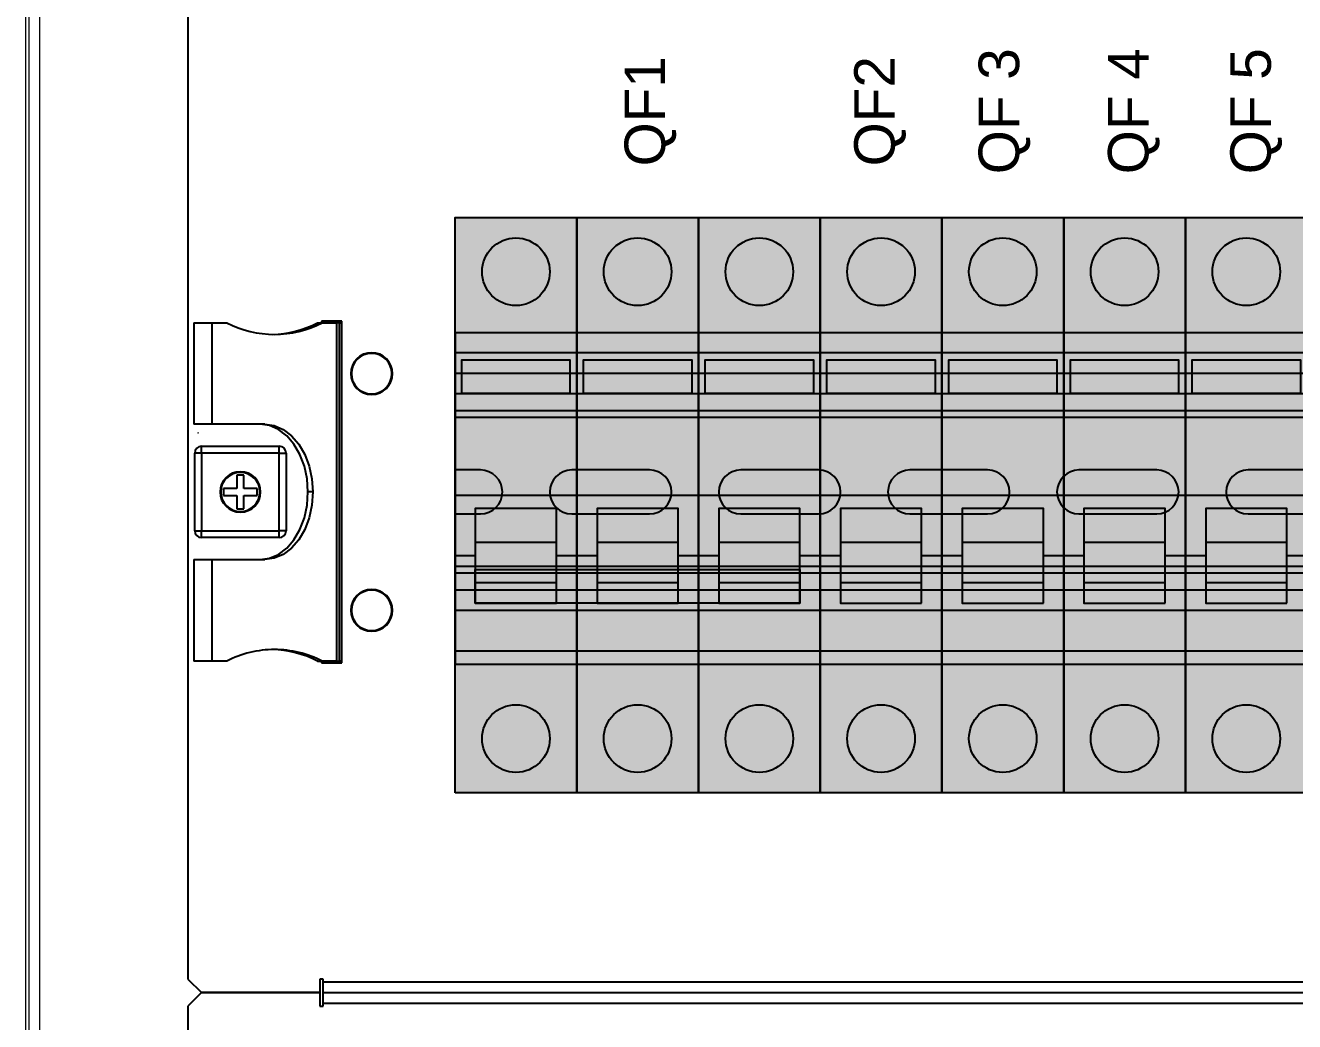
# Model space of a CAD drawing. Header units: millimetres. Extents: x -559267 to 5835, y 0 to 209897.
# Drawn here: x 1472 to 1659.7, y 3456.3 to 3603.6 of the extents above; entities that cross this region are included whole.
import ezdxf
from ezdxf.enums import TextEntityAlignment as Align

# ---------------------------------------------------------------- set-up
doc = ezdxf.new("R2010")
doc.units = ezdxf.units.MM
doc.linetypes.add('L000000000000000000', pattern=[0])
doc.layers.add('CODEX_LABELS', color=1, linetype='Continuous')
doc.layers.add('devices', color=7, linetype='Continuous')
doc.styles.get("Standard").update_dxf_attribs({"font": 'arial.ttf'})

# ---------------------------------------------------------------- blocks, each defined once
blk = doc.blocks.new('A$C33a7f11e')
at = {"color": 7, "linetype": 'Continuous', "lineweight": 25}
for p, q in [((2, 148), (0, 146)), ((19.5, 148), (2, 148)), ((19.5, 148), (19.5, 146)), ((20, 146.4), (20, 148)), ((20, 148), (330, 148)), ((20, 146), (20, 146.4)), ((330, 146.4), (20, 146.4)), ((0, 146), (0, 2)), ((19.5, 146), (20, 146)), ((0.87, 99), (0.87, 84)), ((0.87, 99), (3.6, 99)), ((3.6, 84), (3.6, 99)), ((3.6, 99), (5.73, 99)), ((19.16, 99), (19.87, 99)), ((19.75, 99.25), (19.75, 99)), ((22.75, 99.25), (19.75, 99.25)), ((19.87, 99), (21.99, 99)), ((21.99, 99), (21.99, 49)), ((22.41, 99), (21.99, 99)), ((22.41, 49), (22.41, 99)), ((22.41, 99), (22.75, 99)), ((22.75, 48.75), (22.75, 99.25)), ((39.5, 97.5), (39.5, 50.5)), ((310.5, 97.5), (39.5, 97.5)), ((24.17, 91.5), (24.07, 91.5)), ((30.16, 91.5), (30.25, 91.5)), ((310.5, 91.5), (39.5, 91.5)), ((310.5, 86), (39.5, 86)), ((3.6, 84), (0.87, 84)), ((1.5, 82.73), (1.46, 82.71)), ((1.5, 82.76), (1.5, 82.73)), ((1.54, 82.71), (1.5, 82.73)), ((11.38, 84), (3.6, 84)), ((13.96, 82.71), (14, 82.73)), ((14, 82.76), (14, 82.73)), ((14, 82.73), (14.04, 82.71)), ((2, 79.75), (2, 80.75)), ((2, 80.75), (13.5, 80.75)), ((13.5, 79.75), (13.5, 80.75)), ((1, 68.25), (1, 79.75)), ((2, 79.75), (1, 79.75)), ((2, 79.75), (2, 68.25)), ((13.5, 79.75), (2, 79.75)), ((13.5, 79.75), (14.5, 79.75)), ((13.5, 68.25), (13.5, 79.75)), ((14.5, 79.75), (14.5, 68.25)), ((43.25, 77.25), (39.5, 77.25)), ((68.25, 77.25), (56.75, 77.25)), ((93.25, 77.25), (81.75, 77.25)), ((118.25, 77.25), (106.75, 77.25)), ((143.25, 77.25), (131.75, 77.25)), ((168.25, 77.25), (156.75, 77.25)), ((8.25, 76.5), (7.25, 76.5)), ((7.25, 76.5), (7.25, 74.5)), ((8.25, 74.5), (8.25, 76.5)), ((7.25, 74.5), (5.25, 74.5)), ((5.25, 74.5), (5.25, 73.5)), ((5.25, 73.5), (7.25, 73.5)), ((7.25, 73.5), (7.25, 71.5)), ((10.25, 74.5), (8.25, 74.5)), ((8.25, 71.5), (8.25, 73.5)), ((8.25, 73.5), (10.25, 73.5)), ((10.25, 73.5), (10.25, 74.5)), ((18.45, 74), (17.75, 74)), ((7.25, 71.5), (8.25, 71.5)), ((39.5, 70.75), (43.25, 70.75)), ((56.75, 70.75), (68.25, 70.75)), ((81.75, 70.75), (93.25, 70.75)), ((106.75, 70.75), (118.25, 70.75)), ((131.75, 70.75), (143.25, 70.75)), ((156.75, 70.75), (168.25, 70.75)), ((1, 68.25), (2, 68.25)), ((2, 67.25), (2, 68.25)), ((2, 68.25), (13.5, 68.25)), ((13.5, 67.25), (13.5, 68.25)), ((14.5, 68.25), (13.5, 68.25)), ((13.5, 67.25), (2, 67.25)), ((0.87, 64), (0.87, 49)), ((0.87, 64), (3.6, 64)), ((3.6, 49), (3.6, 64)), ((3.6, 64), (11.38, 64)), ((310.5, 62), (39.5, 62)), ((24.17, 56.5), (24.07, 56.5)), ((30.16, 56.5), (30.25, 56.5)), ((310.5, 56.5), (39.5, 56.5)), ((3.6, 49), (0.87, 49)), ((5.73, 49), (3.6, 49)), ((19.16, 49), (19.87, 49)), ((19.75, 49), (19.75, 48.75)), ((21.99, 49), (19.87, 49)), ((21.99, 49), (22.41, 49)), ((22.75, 49), (22.41, 49)), ((39.5, 50.5), (310.5, 50.5)), ((19.75, 48.75), (22.75, 48.75)), ((0, 2), (2, 0)), ((20, 2), (19.5, 2)), ((19.5, 2), (19.5, 0)), ((20, 1.6), (20, 2)), ((2, 0), (19.5, 0)), ((20, 0), (20, 1.6)), ((20, 1.6), (330, 1.6)), ((20, 0), (330, 0))]:
    blk.add_line(p, q, dxfattribs=at)
at = {"color": 8, "linetype": 'Continuous', "lineweight": 25}
for p, q in [((310.5, 88.5), (39.5, 88.5)), ((310.5, 85), (39.5, 85)), ((310.5, 63), (39.5, 63)), ((310.5, 59.5), (39.5, 59.5))]:
    blk.add_line(p, q, dxfattribs=at)
at = {"color": 7, "linetype": 'Continuous', "lineweight": 25, "flags": 128}
for points in [[(17.75, 74), (17.61, 75.95), (17.21, 77.83), (16.55, 79.56), (15.67, 81.07), (14.6, 82.31), (13.38, 83.24), (12.05, 83.81), (10.67, 84)], [(11.38, 84), (12.76, 83.81), (14.09, 83.24), (15.31, 82.31), (16.38, 81.07), (17.26, 79.56), (17.91, 77.83), (18.32, 75.95), (18.45, 74)], [(10.67, 64), (12.05, 64.19), (13.38, 64.76), (14.6, 65.69), (15.67, 66.93), (16.55, 68.44), (17.21, 70.17), (17.61, 72.05), (17.75, 74)], [(18.45, 74), (18.32, 72.05), (17.91, 70.17), (17.26, 68.44), (16.38, 66.93), (15.31, 65.69), (14.09, 64.76), (12.76, 64.19), (11.38, 64)]]:
    blk.add_lwpolyline(points, dxfattribs=at)
at = {"color": 7, "linetype": 'Continuous', "lineweight": 25}
for centre, radius, start, end in [((12.8, 112.79), 15.49, 242.8446, 297.1554), ((12, 113.08), 15.8, 271.6184, 296.9703), ((27.16, 91.5), 3.09, 0, 180), ((27.16, 91.5), 2.99, 0, 180), ((27.16, 91.5), 3.09, 180, 0), ((27.16, 91.5), 2.99, 180, 0), ((2, 79.75), 1, 90, 180), ((13.5, 79.75), 1, 0, 90), ((7.75, 74), 3, 0, 180), ((43.25, 74), 3.25, 0, 90), ((56.75, 74), 3.25, 90, 270), ((68.25, 74), 3.25, 0, 90), ((81.75, 74), 3.25, 90, 270), ((93.25, 74), 3.25, 0, 90), ((106.75, 74), 3.25, 90, 270), ((118.25, 74), 3.25, 0, 90), ((131.75, 74), 3.25, 90, 270), ((143.25, 74), 3.25, 0, 90), ((156.75, 74), 3.25, 90, 270), ((7.75, 74), 2.9, 0, 180), ((7.75, 74), 3, 180, 0), ((7.75, 74), 2.9, 180, 0), ((43.25, 74), 3.25, 270, 0), ((68.25, 74), 3.25, 270, 0), ((93.25, 74), 3.25, 270, 0), ((118.25, 74), 3.25, 270, 0), ((143.25, 74), 3.25, 270, 0), ((2, 68.25), 1, 180, 270), ((13.5, 68.25), 1, 270, 0), ((27.16, 56.5), 3.09, 0, 180), ((27.16, 56.5), 2.99, 0, 180), ((27.16, 56.5), 3.09, 180, 0), ((27.16, 56.5), 2.99, 180, 0), ((12.88, 34.95), 15.76, 90.2938, 116.9834), ((12, 34.92), 15.8, 63.0301, 88.3813), ((12.72, 34.95), 15.76, 63.0166, 89.7062)]:
    blk.add_arc(centre, radius, start, end, dxfattribs=at)
blk = doc.blocks.new('*U206')
blk.add_blockref('A$C33a7f11e', (-12, 536.23))
blk = doc.blocks.new('*U249')
at = {"true_color": 0xffffff}
h = blk.add_hatch(color=7, dxfattribs=at)
h.paths.add_polyline_path([(36, -19), (36, 66), (54, 66), (54, -19)])
h.paths.add_polyline_path([(18, -19), (18, 66), (36, 66), (36, -19)])
h.paths.add_polyline_path([(0, -19), (0, 66), (18, 66), (18, -19)])
at = {"color": 7, "linetype": 'L000000000000000000'}
for p, q in [((0, 25), (18, 25)), ((18, 25), (36, 25)), ((18, 25), (36, 25)), ((36, 25), (54, 25)), ((15, 18), (3, 18)), ((33, 18), (21, 18)), ((51, 18), (39, 18)), ((3, 16), (0, 16)), ((18, 16), (15, 16)), ((21, 16), (18, 16)), ((36, 16), (33, 16)), ((36, 16), (33, 16)), ((39, 16), (36, 16)), ((54, 16), (51, 16))]:
    blk.add_line(p, q, dxfattribs=at)
at = {"color": 7, "linetype": 'Continuous'}
for points in [[(0, -19), (0, 66), (18, 66), (18, -19)], [(18, -19), (18, 66), (36, 66), (36, -19)], [(36, -19), (36, 66), (54, 66), (54, -19)], [(18, 0), (18, 46), (0, 46), (0, 0)], [(36, 0), (36, 46), (18, 46), (18, 0)], [(54, 0), (54, 46), (36, 46), (36, 0)], [(1, 40), (1, 45), (17, 45), (17, 40)], [(19, 40), (19, 45), (35, 45), (35, 40)], [(37, 40), (37, 45), (53, 45), (53, 40)], [(51, 14), (51, 9), (3, 9), (3, 14)]]:
    blk.add_lwpolyline(points, close=True, dxfattribs=at)
at = {"color": 7, "linetype": 'L000000000000000000'}
for points in [[(15, 9), (15, 23), (3, 23), (3, 9)], [(33, 9), (33, 23), (21, 23), (21, 9)], [(51, 9), (51, 23), (39, 23), (39, 9)], [(15, 9), (15, 12), (3, 12), (3, 9)], [(33, 9), (33, 12), (21, 12), (21, 9)], [(51, 9), (51, 12), (39, 12), (39, 9)]]:
    blk.add_lwpolyline(points, close=True, dxfattribs=at)
at = {"color": 7, "linetype": 'Continuous'}
for points in [[(18, 1), (18, 12)], [(18, 1), (18, 12)], [(18, 1), (18, 12)], [(18, 1), (18, 12)], [(36, 1), (36, 12), (36, 12)], [(36, 1), (36, 12), (36, 12)], [(36, 1), (36, 12), (36, 12)], [(36, 1), (36, 12), (36, 12)]]:
    blk.add_lwpolyline(points, dxfattribs=at)
for centre in [(9, 58), (27, 58), (45, 58), (9, -11), (27, -11), (45, -11)]:
    blk.add_circle(centre, 5, dxfattribs=at)
blk.add_solid([(51, 14), (51, 9), (3, 14), (3, 9)], dxfattribs=at)
at = {"color": 7, "linetype": 'L000000000000000000'}
for points in [[(15, 9), (15, 12), (3, 9), (3, 12)], [(33, 9), (33, 12), (21, 9), (21, 12)], [(51, 9), (51, 12), (39, 9), (39, 12)]]:
    blk.add_solid(points, dxfattribs=at)
blk = doc.blocks.new('S201')
at = {"true_color": 0xffffff}
blk.add_hatch(color=7, dxfattribs=at).paths.add_polyline_path([(0, -19), (0, 66), (18, 66), (18, -19)])
at = {"color": 7, "linetype": 'L000000000000000000'}
for p, q in [((0, 25), (18, 25)), ((15, 18), (3, 18)), ((3, 16), (0, 16)), ((18, 16), (15, 16))]:
    blk.add_line(p, q, dxfattribs=at)
at = {"color": 7, "linetype": 'Continuous'}
for points in [[(0, -19), (0, 66), (18, 66), (18, -19)], [(18, 0), (18, 46), (0, 46), (0, 0)], [(1, 40), (1, 45), (17, 45), (17, 40)]]:
    blk.add_lwpolyline(points, close=True, dxfattribs=at)
at = {"color": 7, "linetype": 'L000000000000000000'}
for points in [[(15, 9), (15, 23), (3, 23), (3, 9)], [(15, 9), (15, 12), (3, 12), (3, 9)]]:
    blk.add_lwpolyline(points, close=True, dxfattribs=at)
at = {"color": 7, "linetype": 'Continuous'}
for centre in [(9, 58), (9, -11)]:
    blk.add_circle(centre, 5, dxfattribs=at)
at = {"color": 1, "linetype": 'Continuous'}
blk.add_solid([(1, 40), (1, 45), (17, 40), (17, 45)], dxfattribs=at)
at = {"color": 7, "linetype": 'L000000000000000000'}
blk.add_solid([(15, 9), (15, 12), (3, 9), (3, 12)], dxfattribs=at)

msp = doc.modelspace()

# ---------------------------------------------------------------- linework, layer by layer
at = {"color": 7, "linetype": 'Continuous', "lineweight": 15}
for p, q in [((1471.99, 3758.62), (1471.99, 3161.82)), ((1472.52, 3756.62), (1472.52, 3162.82)), ((1474.12, 3162.82), (1474.12, 3756.62))]:
    msp.add_line(p, q, dxfattribs=at)

# ---------------------------------------------------------------- block references
for p in [(1508.03, 2924.38), (1508.03, 2776.38)]:
    msp.add_blockref('*U206', p)
at = {"layer": 'devices', "linetype": 'Continuous'}
for name, p in [('*U249', (1535.52, 3509.16)), ('S201', (1589.52, 3509.16)), ('S201', (1607.52, 3509.16)), ('S201', (1625.52, 3509.16)), ('S201', (1643.52, 3509.16))]:
    msp.add_blockref(name, p, dxfattribs=at)

# ---------------------------------------------------------------- texts
at = {"layer": 'CODEX_LABELS', "color": 0}
for s, p in [('QF 3', (1615.94, 3590.89)), ('QF 4', (1635.07, 3590.89)), ('QF 5', (1653.16, 3590.89)), ('QF1', (1563.59, 3590.89)), ('QF2', (1597.55, 3590.89))]:
    msp.add_text(s, height=6, rotation=90, dxfattribs=at).set_placement(p, align=Align.MIDDLE_CENTER)

doc.saveas('drawing.dxf')
